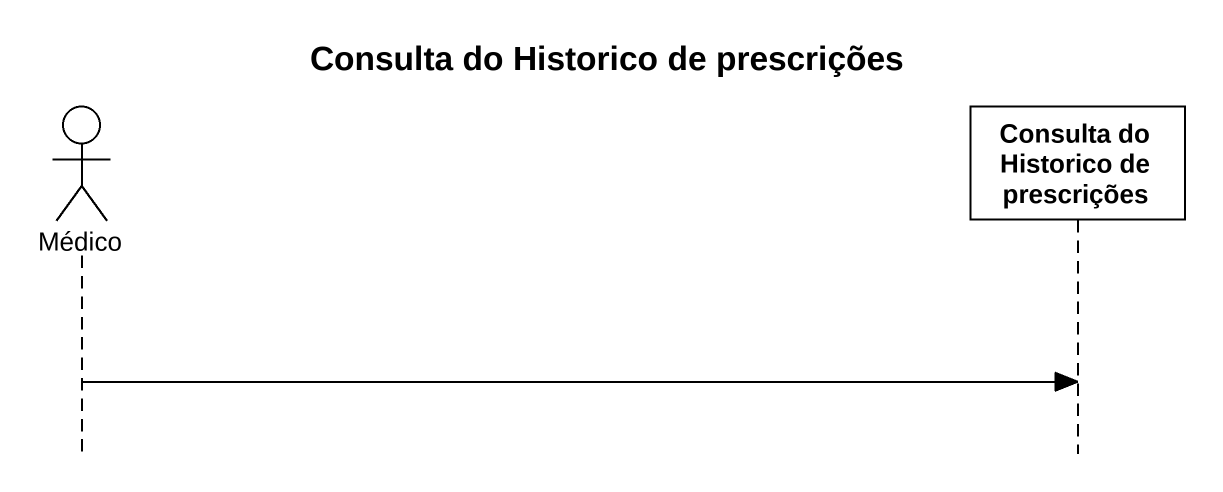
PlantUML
@startuml
title Consulta do Historico de prescrições
hide footbox
actor Médico
participant "Consulta do Historico de prescrições" as Consulta_do_Historico_de

Médico -> Consulta_do_Historico_de
@enduml
